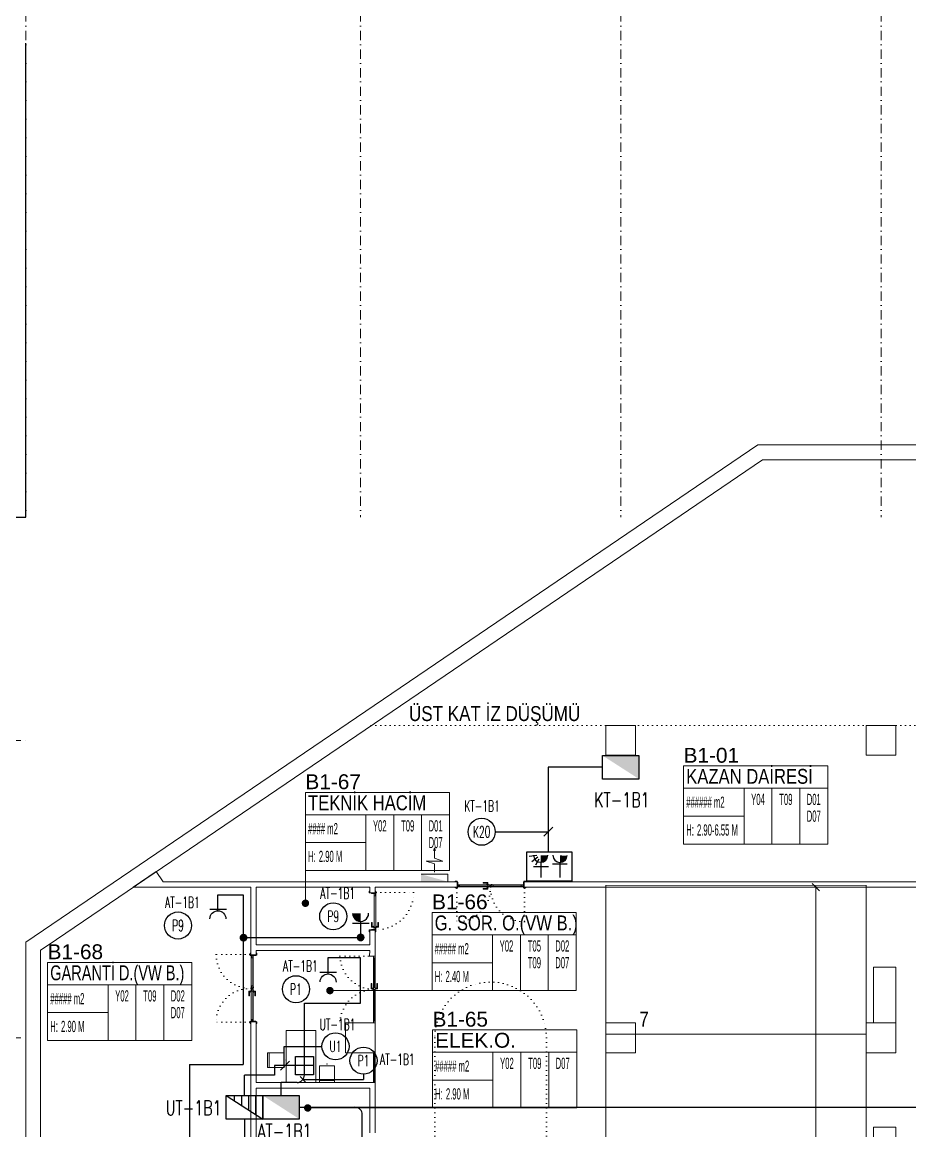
# Model space of a CAD drawing. Header units: metres. Extents: x -13194 to 152406, y -14653 to 29421.
# Drawn here: x 55990 to 58377, y 6980 to 9961 of the extents above; entities that cross this region are included whole.
import ezdxf
from ezdxf.enums import TextEntityAlignment as Align

# ---------------------------------------------------------------- set-up
doc = ezdxf.new("R2010")
doc.units = ezdxf.units.M
doc.header["$LTSCALE"] = 100
doc.header["$MEASUREMENT"] = 0
for name, pattern in [('DASHDOT2', [0.5, 0.25, -0.125, 0, -0.125]), ('DOT2', [0.125, 0, -0.125]), ('DOT5', [0.75, 0, -0.75]), ('HIDDEN', [0.375, 0.25, -0.125])]:
    doc.linetypes.add(name, pattern=pattern)
doc.layers.get('0').update_dxf_attribs({"color": 9, "lineweight": 9})
for name, color, linetype, lineweight in [('00', 9, 'Continuous', 9), ('01', 9, 'Continuous', 9), ('05', 9, 'Continuous', 9), ('05S', 9, 'Continuous', 9), ('06B', 9, 'Continuous', 9), ('06C', 9, 'Continuous', 9), ('06D', 9, 'Continuous', 9), ('09', 9, 'Continuous', 9), ('10', 9, 'Continuous', 9), ('15', 9, 'Continuous', 9), ('20', 9, 'DOT2', 9), ('21', 9, 'Continuous', 9), ('21_mahal200', 9, 'Continuous', 9), ('24', 9, 'DASHDOT2', 9), ('25', 9, 'Continuous', 9), ('32-ekipman', 9, 'Continuous', 9), ('E-AYDINLATMA VE PRİZ PANOSU', 7, 'Continuous', 30), ('E-DUVARA MONTE PRİZ KUTUSU', 7, 'Continuous', 30), ('E-ETANŞ PRİZ', 7, 'Continuous', 30), ('E-HIZ KONTROL ANAHTARI', 7, 'Continuous', 30), ('E-KABLO', 7, 'Continuous', 30), ('E-KOMBİNE ETANŞ PRİZ (1 FAZ+3 FAZ)', 7, 'Continuous', 30), ('E-LINYE', 7, 'Continuous', 30), ('E-PRİZ', 7, 'Continuous', 30), ('E-UPS PANOSU', 7, 'Continuous', 30)]:
    doc.layers.add(name, color=color, linetype=linetype, lineweight=lineweight)
doc.styles.add('Arial', font='arial.ttf', dxfattribs={"height": 2.5})
doc.styles.add('E-YAZI', font='txttw.shx')
doc.styles.add('MuuM_TEXT-STANDART', font='ARIALN.TTF')
doc.dimstyles.new('MuuM_DIM200', dxfattribs={"dimscale": 20, "dimtxt": 2, "dimasz": 1, "dimexe": 1, "dimexo": 1, "dimgap": 1, "dimtad": 1, "dimdec": 1, "dimrnd": 0.5, "dimdsep": 46, "dimtxsty": 'MuuM_TEXT-STANDART', "dimblk": 'ARCHTICK', "dimcen": 0, "dimdle": 0.15, "dimclrd": 256, "dimclre": 256, "dimclrt": 256, "dimadec": 0, "dimazin": 0, "dimtfac": 5, "dimtdec": 1, "dimtix": 1, "dimtmove": 2, "dimatfit": 3, "dimldrblk": 'DOT', "dimfxl": 3, "dimfxlon": 1, "dimtolj": 1, "dimlwd": -1, "dimlwe": -1, "dimarcsym": 0})

# ---------------------------------------------------------------- blocks, each defined once
blk = doc.blocks.new('10_DUVARA MONTE PRİZ KUTUSU')
at = {"layer": 'E-DUVARA MONTE PRİZ KUTUSU', "color": 4}
for p, q in [((24.5, 0), (-24.5, 0)), ((0, 24.5), (0, -24.5))]:
    blk.add_line(p, q, dxfattribs=at)
blk.add_lwpolyline([(-24.5, -24.5), (24.5, -24.5), (24.5, 24.5), (-24.5, 24.5)], close=True, dxfattribs=at)
blk = doc.blocks.new('100_PRİZ')
at = {"layer": 'E-PRİZ', "color": 4}
for p, q in [((-1.22, 2.14), (1.28, 2.14)), ((0, 2.4), (0, 0))]:
    blk.add_line(p, q, dxfattribs=at)
blk.add_arc((0, 3.6), 1.2, 180.7551, 0.7551, dxfattribs=at)
blk = doc.blocks.new('100_KOMBİNE ETANŞ PRİZ (1 FAZ+3 FAZ)')
at = {"layer": 'E-KOMBİNE ETANŞ PRİZ (1 FAZ+3 FAZ)', "color": 3}
for p, q in [((-2.09, 4.35), (-3.35, 4.16)), ((-1.92, 4.04), (-2.95, 3.24)), ((-1.75, 3.72), (-2.28, 2.68))]:
    blk.add_line(p, q, dxfattribs=at)
at = {"layer": 'E-KOMBİNE ETANŞ PRİZ (1 FAZ+3 FAZ)', "color": 4}
for p, q in [((-2.64, 2.5), (-0.14, 2.5)), ((-1.42, 3.18), (-1.42, 0.64)), ((3.04, 2.88), (0.54, 2.88)), ((1.81, 3.15), (1.81, 0.64))]:
    blk.add_line(p, q, dxfattribs=at)
at = {"layer": 'E-KOMBİNE ETANŞ PRİZ (1 FAZ+3 FAZ)', "color": 3}
blk.add_lwpolyline([(-3.78, 4.93), (3.78, 4.93), (3.78, 0), (-3.78, 0)], close=True, dxfattribs=at)
at = {"layer": 'E-KOMBİNE ETANŞ PRİZ (1 FAZ+3 FAZ)', "color": 4, "const_width": 1.2}
for points in [[(-1.43, 3.78, 0.414214), (-0.82, 4.37)], [(1.81, 3.73, 0.414214), (2.42, 4.32)]]:
    blk.add_lwpolyline(points, format="xyb", dxfattribs=at)
at = {"layer": 'E-KOMBİNE ETANŞ PRİZ (1 FAZ+3 FAZ)', "color": 4}
for centre in [(-1.42, 4.38), (1.82, 4.35)]:
    blk.add_arc(centre, 1.2, 179.2449, 359.2449, dxfattribs=at)
blk = doc.blocks.new('100_ETANŞ PRİZ')
at = {"layer": 'E-ETANŞ PRİZ', "color": 4}
for p, q in [((-1.22, 2.14), (1.28, 2.14)), ((0, 2.4), (0, 0))]:
    blk.add_line(p, q, dxfattribs=at)
at = {"layer": 'E-ETANŞ PRİZ', "color": 4, "const_width": 1.2}
blk.add_lwpolyline([(0.01, 3, -0.414214), (-0.6, 3.59)], format="xyb", dxfattribs=at)
at = {"layer": 'E-ETANŞ PRİZ', "color": 4}
blk.add_arc((0, 3.6), 1.2, 180.7551, 0.7551, dxfattribs=at)
blk = doc.blocks.new('100_AYDINLATMA VE PRİZ PANOSU')
at = {"layer": 'E-AYDINLATMA VE PRİZ PANOSU', "color": 4}
for p, q in [((-3.07, 3.95), (3.07, 3.95)), ((-3.07, 0), (-3.07, 3.95)), ((3.07, 3.95), (3.07, 0)), ((3.07, 0), (-3.07, 0))]:
    blk.add_line(p, q, dxfattribs=at)
blk.add_solid([(3.07, 0), (-3.07, 0), (-3.07, 3.95)], dxfattribs=at)
blk = doc.blocks.new('100_UPS PANOSU')
at = {"layer": 'E-UPS PANOSU', "color": 4}
for p, q in [((-3.07, 3.95), (3.07, 3.95)), ((-3.07, 0), (-3.07, 3.95)), ((3.07, 0), (-3.07, 3.95)), ((3.07, 3.95), (3.07, 0)), ((-1.87, 0), (-1.87, 3.18)), ((-0.67, 0), (-0.67, 2.41)), ((3.07, 0), (-3.07, 0)), ((0.53, 0), (0.53, 1.63)), ((1.73, 0), (1.73, 0.86))]:
    blk.add_line(p, q, dxfattribs=at)
blk = doc.blocks.new('p-akslar_yeni')
at = {"layer": '24'}
for points in [[(6415, 2315.1), (6415, 55)], [(7315, 2315.1), (7315, 55)], [(8015, 2315.1), (8015, 55)], [(8715, 2315.1), (8715, 55)], [(-2190, 55), (6415, 55)], [(-2190, -545), (6415, -545)], [(-2190, -1345), (6415, -1345)]]:
    blk.add_lwpolyline(points, dxfattribs=at)
blk = doc.blocks.new('p-kolon_80x80')
blk.add_lwpolyline([(-40, -40), (40, -40), (40, 40), (-40, 40)], close=True)
blk = doc.blocks.new('1.bod.mimari.elk')
at = {"layer": '01'}
for points in [[(5506.7, -1741.2), (4752.4, -1474.9), (3694.6, -1194.2), (2863.6, 154.4), (1981.2, 154.4), (1695, -40), (1695, -40), (60, -1150.3), (40, -1163.9), (40, -1188.2), (40, -1370), (40, -1370), (40, -1430), (40, -1430), (40, -1850)], [(0, -2945), (0, -1142.7), (1968.9, 194.4), (2885.9, 194.4), (3720.3, -1159.7), (4764.2, -1436.6), (5520, -1703.5)]]:
    blk.add_lwpolyline(points, dxfattribs=at)
for p in [(1600, -600), (2300, -600), (900, -1400), (1600, -1400), (2300, -1400)]:
    blk.add_blockref('p-kolon_80x80', p, dxfattribs=at)
blk = doc.blocks.new('p-işyeri')
at = {"color": 0, "const_width": 2}
blk.add_lwpolyline([(200, 0), (200, 700), (-200, 700), (-200, 0)], close=True, dxfattribs=at)
blk = doc.blocks.new('prf-scr2')
at = {"linetype": 'DOT2', "ltscale": 10}
blk.add_line((0, 0.2), (0, -1.1), dxfattribs=at)
for p, q in [((-0.1, -0.2), (0.1, -0.3)), ((0.1, -0.2), (-0.1, -0.2)), ((0.1, -0.3), (-0.1, -0.3)), ((-0.1, -0.3), (0.1, -0.4)), ((0.1, -0.4), (-0.1, -0.4)), ((0.1, -0.5), (-0.1, -0.4)), ((-0.1, -0.4), (0.1, -0.4)), ((0.1, -0.6), (-0.1, -0.5)), ((-0.1, -0.5), (0.1, -0.5)), ((-0.1, -0.6), (0.1, -0.7)), ((0.1, -0.6), (-0.1, -0.6)), ((-0.1, -0.6), (0.1, -0.6)), ((-0.1, -0.7), (0.1, -0.8)), ((0.1, -0.7), (-0.1, -0.7)), ((-0.1, -0.8), (0.1, -0.8)), ((0.1, -0.8), (-0.1, -0.8)), ((0.1, -0.2), (0, -0.1)), ((0, -0.2), (0.1, -0.2))]:
    blk.add_line(p, q)
blk.add_lwpolyline([(0.2, 0), (-0.2, 0), (-0.2, 0), (-0.1, -0.1), (0.1, -0.1), (0.2, 0), (0.2, 0)], close=True)
for points in [[(0.2, 0), (-0.2, 0)], [(-0.1, -0.1), (-0.1, -0.2), (-0.1, -0.2), (-0.1, -0.2), (-0.1, -0.2), (-0.1, -0.3), (-0.1, -0.3), (-0.1, -0.3), (-0.1, -0.3), (-0.1, -0.4), (-0.1, -0.4), (-0.1, -0.4), (-0.1, -0.4), (-0.1, -0.4), (-0.1, -0.5), (-0.1, -0.5), (-0.1, -0.5), (-0.1, -0.5), (-0.1, -0.5), (-0.1, -0.5), (-0.1, -0.6), (-0.1, -0.6), (-0.1, -0.6), (-0.1, -0.6), (-0.1, -0.6), (-0.1, -0.7), (-0.1, -0.7), (-0.1, -0.7), (-0.1, -0.7), (-0.1, -0.7), (-0.1, -0.8), (-0.1, -0.8), (-0.1, -0.8), (-0.1, -0.8), (0, -0.9), (0, -0.9), (0, -0.9), (0.1, -0.8), (0.1, -0.8), (0.1, -0.7), (0.1, -0.7), (0.1, -0.7), (0.1, -0.7), (0.1, -0.7), (0.1, -0.7), (0.1, -0.6), (0.1, -0.6), (0.1, -0.6), (0.1, -0.6), (0.1, -0.6), (0.1, -0.5), (0.1, -0.5), (0.1, -0.5), (0.1, -0.5), (0.1, -0.4), (0.1, -0.4), (0.1, -0.4), (0.1, -0.4), (0.1, -0.4), (0.1, -0.3), (0.1, -0.3), (0.1, -0.3), (0.1, -0.3), (0.1, -0.3), (0.1, -0.3), (0.1, -0.2), (0.1, -0.2), (0.1, -0.2), (0.1, -0.2), (0.1, -0.2), (0.1, -0.1)]]:
    blk.add_lwpolyline(points)
blk = doc.blocks.new('gr-p-barel kilitli kapı kolu')
at = {"layer": '05S'}
h = blk.add_hatch(color=256, dxfattribs=at)
h.paths.add_polyline_path([(1.3, 0.8), (-1.3, 0.8), (-1.3, 0.7), (1.3, 0.7)])
h.paths.add_polyline_path([(2.75, 0.7), (-2.75, 0.7), (-2.75, 0), (2.75, 0)])
h.paths.add_polyline_path([(-11.7, 4.9), (-11.7, 6.7), (0.9, 6.7), (0.9, 0.8), (-0.9, 0.8), (-0.9, 4.9)])
at = {"flags": 128}
for points in [[(-0.9, 0.8), (-0.9, 4.9), (-11.7, 4.9), (-11.7, 6.7), (0.9, 6.7), (0.9, 0.8)], [(-0.8, 5), (0.8, 6.6)]]:
    blk.add_lwpolyline(points, dxfattribs=at)
blk.add_lwpolyline([(-2.75, 0), (-2.75, 0.7), (2.75, 0.7), (2.75, 0)])
blk.add_lwpolyline([(-1.3, 0.7), (1.3, 0.7), (1.3, 0.8), (-1.3, 0.8)], close=True)
blk = doc.blocks.new('p-de-02')
at = {"layer": '06C'}
blk.add_lwpolyline([(106.3, -16.6, 1), (106.3, -15.8), (104.3, -15.8), (104.3, -16.6), (106.4, -16.6)], format="xyb", dxfattribs=at)
blk.add_arc((106.3, -16.2), 0.5, 233.1301, 126.8699, dxfattribs=at)
at = {"layer": '09'}
for p, q in [((108.1, -16.7), (108.1, -16.6)), ((108.2, -16.7), (108.2, -16.6)), ((108.3, -16.6), (108.3, -16.7)), ((108.4, -16.7), (108.4, -16.6)), ((108.5, -16.6), (108.5, -16.7)), ((108.6, -16.7), (108.6, -16.6)), ((108.7, -16.6), (108.7, -16.7)), ((108.8, -16.6), (108.8, -16.7)), ((109.3, -21.9), (109.3, -21.7)), ((109.4, -21.7), (109.4, -21.9)), ((109.5, -21.9), (109.5, -21.7)), ((109.6, -21.7), (109.6, -21.9)), ((109.7, -21.9), (109.7, -21.7)), ((109.8, -21.7), (109.8, -21.9)), ((109.9, -21.9), (109.9, -21.7)), ((110, -21.9), (110, -21.7))]:
    blk.add_line(p, q, dxfattribs=at)
at = {"layer": '10'}
for points in [[(14.2, -6.8, -0.414214), (14.3, -6.7), (18.7, -6.7, -0.414214), (18.8, -6.8), (18.8, -14.1), (19, -14.1), (19, -6.8, 0.414214), (18.7, -6.5), (14.3, -6.5, 0.414214), (14, -6.8), (14, -7.7, 0.414214), (14.3, -8), (15.4, -8), (15.4, -7.8), (14.3, -7.8, -0.414214), (14.2, -7.7)], [(19, -9.7, -0.414214), (19.3, -9.4), (20.3, -9.4, -0.414214), (20.6, -9.7), (20.6, -16.1, -0.414214), (20.3, -16.4, -0.414214), (20, -16.1), (20, -15.2), (19, -15.2), (19, -24.2, -0.414214), (18.7, -24.5), (14.3, -24.5, -0.414214), (14, -24.2), (14, -23.3, -0.414214), (14.3, -23), (15.4, -23), (15.4, -23.2), (14.3, -23.2, 0.414214), (14.2, -23.3), (14.2, -24.2, 0.414214), (14.3, -24.3), (18.7, -24.3, 0.414214), (18.8, -24.2), (18.8, -15), (20.2, -15), (20.2, -16.1, 0.414214), (20.3, -16.2, 0.414214), (20.4, -16.1), (20.4, -9.7, 0.414214), (20.3, -9.6), (19.3, -9.6, 0.414214), (19.2, -9.7), (19.2, -10.6), (19, -10.6)], [(18.4, -25), (19.8, -24.4), (19.8, -21.5), (20, -21.5), (20, -24.5), (18.5, -25.2, -14.796002)], [(198.6, -9.7, 0.414214), (198.3, -9.4), (197.3, -9.4, 0.414214), (197, -9.7), (197, -16.1, 0.414214), (197.3, -16.4, 0.414214), (197.6, -16.1), (197.6, -15.2), (198.6, -15.2), (198.6, -24.2, 0.414214), (198.9, -24.5), (203.3, -24.5, 0.414214), (203.6, -24.2), (203.6, -23.3, 0.414214), (203.3, -23), (202.2, -23), (202.2, -23.2), (203.3, -23.2, -0.414214), (203.4, -23.3), (203.4, -24.2, -0.414214), (203.3, -24.3), (198.9, -24.3, -0.414214), (198.8, -24.2), (198.8, -15), (197.4, -15), (197.4, -16.1, -0.414214), (197.3, -16.2, -0.414214), (197.2, -16.1), (197.2, -9.7, -0.414214), (197.3, -9.6), (198.3, -9.6, -0.414214), (198.4, -9.7), (198.4, -10.6), (198.6, -10.6)], [(199.2, -25), (197.8, -24.4), (197.8, -21.5), (197.6, -21.5), (197.6, -24.5), (199.1, -25.2, 14.796002)], [(203.4, -6.8, 0.414214), (203.3, -6.7), (198.9, -6.7, 0.414214), (198.8, -6.8), (198.8, -14.1), (198.6, -14.1), (198.6, -6.8, -0.414214), (198.9, -6.5), (203.3, -6.5, -0.414214), (203.6, -6.8), (203.6, -7.7, -0.414214), (203.3, -8), (202.2, -8), (202.2, -7.8), (203.3, -7.8, 0.414214), (203.4, -7.7)]]:
    blk.add_lwpolyline(points, format="xyb", close=True, dxfattribs=at)
for points in [[(108.2, -20.1), (108.2, -18.1), (108.5, -18.1), (108.5, -17), (20.3, -17), (20.3, -18.1), (20.6, -18.1), (20.6, -20.1), (20.3, -20.1), (20.3, -18.3), (20, -18.3), (20, -16.7), (108.8, -16.7), (108.8, -18.3), (108.5, -18.3), (108.5, -20.1)], [(108.2, -18.1), (108.2, -20.1), (108.8, -20.1), (108.8, -21.7), (20, -21.7), (20, -20.1), (20.6, -20.1), (20.6, -18.1), (20.9, -18.1), (20.9, -20.3), (20.3, -20.3), (20.3, -21.4), (108.5, -21.4), (108.5, -20.3), (107.9, -20.3), (107.9, -18.1), (108.2, -18.1)], [(109.9, -20.1), (109.9, -18.1), (109.6, -18.1), (109.6, -17), (197.3, -17), (197.3, -18.1), (197, -18.1), (197, -20.1), (197.3, -20.1), (197.3, -18.3), (197.6, -18.3), (197.6, -16.7), (109.3, -16.7), (109.3, -18.3), (109.6, -18.3), (109.6, -20.1)], [(109.9, -18.1), (109.9, -20.1), (109.3, -20.1), (109.3, -21.7), (197.6, -21.7), (197.6, -20.1), (197, -20.1), (197, -18.1), (196.7, -18.1), (196.7, -20.3), (197.3, -20.3), (197.3, -21.4), (109.6, -21.4), (109.6, -20.3), (110.2, -20.3), (110.2, -18.1), (109.9, -18.1)]]:
    blk.add_lwpolyline(points, dxfattribs=at)
for points in [[(20.9, -17.2), (26.9, -17.2), (26.9, -21.2), (20.9, -21.2)], [(21.2, -17.5), (26.6, -17.5), (26.6, -20.9), (21.2, -20.9)], [(107.9, -17.2), (101.9, -17.2), (101.9, -21.2), (107.9, -21.2)], [(107.6, -17.5), (102.2, -17.5), (102.2, -20.9), (107.6, -20.9)], [(108.1, -22.4), (110, -22.4), (110, -21.9), (108.1, -21.9), (107.5, -21.9), (107.5, -22.4)], [(110, -16.1), (108.1, -16.1), (108.1, -16.6), (110.6, -16.6), (110.6, -16.6), (110.6, -16.1)], [(110.2, -17.2), (116.2, -17.2), (116.2, -21.2), (110.2, -21.2)], [(110.5, -17.5), (115.9, -17.5), (115.9, -20.9), (110.5, -20.9)], [(196.7, -17.2), (192.7, -17.2), (192.7, -21.2), (196.7, -21.2)], [(196.4, -17.5), (193, -17.5), (193, -20.9), (196.4, -20.9)]]:
    blk.add_lwpolyline(points, close=True, dxfattribs=at)
for centre in [(17.8, -25.5), (199.8, -25.5)]:
    blk.add_circle(centre, 0.55, dxfattribs=at)
at = {"layer": '20'}
for p, q in [((17.8, -25.5), (17.8, -116)), ((199.8, -25.5), (199.8, -116))]:
    blk.add_line(p, q, dxfattribs=at)
at = {"layer": '20', "linetype": 'HIDDEN'}
for points in [[(18.6, -24.3), (18.6, -23), (17.1, -23), (17.1, -24.3)], [(18.4, -25), (18.4, -23.2), (17.3, -23.2), (17.3, -25)], [(199, -24.3), (199, -23), (200.5, -23), (200.5, -24.3)], [(199.2, -25), (199.2, -23.2), (200.3, -23.2), (200.3, -25)]]:
    blk.add_lwpolyline(points, dxfattribs=at)
at = {"layer": '20'}
for centre, start, end in [((17.8, -25.5), 270, 2.4057), ((199.8, -25.5), 177.5943, 270)]:
    blk.add_arc(centre, 90.5, start, end, dxfattribs=at)
at = {"layer": '06B', "xscale": -1}
blk.add_blockref('gr-p-barel kilitli kapı kolu', (117.3, -16.7), dxfattribs=at)
at = {"layer": '06B', "rotation": 180}
blk.add_blockref('gr-p-barel kilitli kapı kolu', (117.3, -21.7), dxfattribs=at)
at = {"layer": '10', "xscale": -1, "rotation": 90}
for p in [(20.3, -19.2), (109.6, -19.2)]:
    blk.add_blockref('prf-scr2', p, dxfattribs=at)
at = {"layer": '10', "rotation": 270}
for p in [(108.5, -19.2), (197.3, -19.2)]:
    blk.add_blockref('prf-scr2', p, dxfattribs=at)
blk = doc.blocks.new('K-SAC-01')
at = {"layer": '10'}
for points in [[(-4.6, 16.2, -0.414214), (-4.5, 16.3), (-0.1, 16.3, -0.414214), (0, 16.2), (0, 5.9), (0.2, 5.9), (0.2, 16.2, 0.414214), (-0.1, 16.5), (-4.5, 16.5, 0.414214), (-4.8, 16.2), (-4.8, 15.3, 0.414214), (-4.5, 15), (-3.4, 15), (-3.4, 15.2), (-4.5, 15.2, -0.414214), (-4.6, 15.3)], [(0.2, 10.3, -0.414214), (0.5, 10.6), (1.5, 10.6, -0.414214), (1.8, 10.3), (1.8, 3.9, -0.414214), (1.5, 3.6, -0.414214), (1.2, 3.9), (1.2, 4.8), (0.2, 4.8), (0.2, -1.2, -0.414214), (-0.1, -1.5), (-4.5, -1.5, -0.414214), (-4.8, -1.2), (-4.8, -0.3, -0.414214), (-4.5, 0), (-3.4, 0), (-3.4, -0.2), (-4.5, -0.2, 0.414214), (-4.6, -0.3), (-4.6, -1.2, 0.414214), (-4.5, -1.3), (-0.1, -1.3, 0.414214), (0, -1.2), (0, 5), (1.4, 5), (1.4, 3.9, 0.414214), (1.5, 3.8, 0.414214), (1.6, 3.9), (1.6, 10.3, 0.414214), (1.5, 10.4), (0.5, 10.4, 0.414214), (0.4, 10.3), (0.4, 9.4), (0.2, 9.4)], [(-0.4, -2), (1, -1.4), (1, 1.5), (1.2, 1.5), (1.2, -1.5), (-0.3, -2.2, -14.796002)], [(99.8, 10.3, 0.414214), (99.5, 10.6), (98.5, 10.6, 0.414214), (98.2, 10.3), (98.2, 3.9, 0.414214), (98.5, 3.6, 0.414214), (98.8, 3.9), (98.8, 4.8), (99.8, 4.8), (99.8, -1.2, 0.414214), (100.1, -1.5), (104.5, -1.5, 0.414214), (104.8, -1.2), (104.8, -0.3, 0.414214), (104.5, 0), (103.4, 0), (103.4, -0.2), (104.5, -0.2, -0.414214), (104.6, -0.3), (104.6, -1.2, -0.414214), (104.5, -1.3), (100.1, -1.3, -0.414214), (100, -1.2), (100, 5), (98.6, 5), (98.6, 3.9, -0.414214), (98.5, 3.8, -0.414214), (98.4, 3.9), (98.4, 10.3, -0.414214), (98.5, 10.4), (99.5, 10.4, -0.414214), (99.6, 10.3), (99.6, 9.4), (99.8, 9.4)], [(104.6, 16.2, 0.414214), (104.5, 16.3), (100.1, 16.3, 0.414214), (100, 16.2), (100, 5.9), (99.8, 5.9), (99.8, 16.2, -0.414214), (100.1, 16.5), (104.5, 16.5, -0.414214), (104.8, 16.2), (104.8, 15.3, -0.414214), (104.5, 15), (103.4, 15), (103.4, 15.2), (104.5, 15.2, 0.414214), (104.6, 15.3)]]:
    blk.add_lwpolyline(points, format="xyb", close=True, dxfattribs=at)
for points in [[(98.8, 0.1), (98.8, 2.1), (99.1, 2.1), (99.1, 3.2), (1.5, 3.2), (1.5, 2.1), (1.8, 2.1), (1.8, 0.1), (1.5, 0.1), (1.5, 1.9), (1.2, 1.9), (1.2, 3.5), (99.4, 3.5), (99.4, 1.9), (99.1, 1.9), (99.1, 0.1)], [(98.8, 2.1), (98.8, 0.1), (99.4, 0.1), (99.4, -1.5), (1.2, -1.5), (1.2, 0.1), (1.8, 0.1), (1.8, 2.1), (2.1, 2.1), (2.1, -0.1), (1.5, -0.1), (1.5, -1.2), (99.1, -1.2), (99.1, -0.1), (98.5, -0.1), (98.5, 2.1), (98.8, 2.1)]]:
    blk.add_lwpolyline(points, dxfattribs=at)
for points in [[(2.1, 3), (8.1, 3), (8.1, -1), (2.1, -1)], [(2.4, 2.7), (7.8, 2.7), (7.8, -0.7), (2.4, -0.7)], [(98.5, 3), (92.5, 3), (92.5, -1), (98.5, -1)], [(98.2, 2.7), (92.8, 2.7), (92.8, -0.7), (98.2, -0.7)]]:
    blk.add_lwpolyline(points, close=True, dxfattribs=at)
blk.add_circle((-0.9, -2.5), 0.55, dxfattribs=at)
at = {"layer": '20', "linetype": 'HIDDEN'}
for points in [[(-0.2, -1.3), (-0.2, 0), (-1.7, 0), (-1.7, -1.3)], [(-0.4, -2), (-0.4, -0.2), (-1.5, -0.2), (-1.5, -2)]]:
    blk.add_lwpolyline(points, dxfattribs=at)
at = {"layer": '20'}
blk.add_lwpolyline([(-0.9, -2.5), (-0.9, -102.9)], dxfattribs=at)
blk.add_arc((-0.9, -2.5), 100.4, 270, 1.5131, dxfattribs=at)
at = {"layer": '06B'}
blk.add_blockref('gr-p-barel kilitli kapı kolu', (91.4, 3.5), dxfattribs=at)
at = {"layer": '06B', "xscale": -1, "rotation": 180}
blk.add_blockref('gr-p-barel kilitli kapı kolu', (91.4, -1.5), dxfattribs=at)
at = {"layer": '10', "xscale": -1, "rotation": 90}
blk.add_blockref('prf-scr2', (1.5, 1), dxfattribs=at)
at = {"layer": '10', "rotation": 270}
blk.add_blockref('prf-scr2', (99.1, 1.2), dxfattribs=at)
blk = doc.blocks.new('_ArchTick')
at = {"color": 0, "linetype": 'ByBlock', "const_width": 0.15}
blk.add_lwpolyline([(-0.5, -0.5), (0.5, 0.5)], dxfattribs=at)
blk = doc.blocks.new('*D479')
at = {"layer": '25', "transparency": 16777216}
for p, q in [((92079.7, 5767), (92003.8, 5767)), ((92023.8, -1056), (92023.8, 5770)), ((92079.7, -1053), (92003.8, -1053))]:
    blk.add_line(p, q, dxfattribs=at)
at = {"layer": '25', "transparency": 16777216, "xscale": 20, "yscale": 20, "zscale": 20}
for p, rotation in [((92023.8, 5767), 90), ((92023.8, -1053), 270)]:
    blk.add_blockref('_ArchTick', p, dxfattribs=dict(at, rotation=rotation))
at = {"layer": '25', "transparency": 16777216, "insert": (91978.3, 2247.9), "char_height": 50, "attachment_point": 5, "rotation": 90, "style": 'MuuM_TEXT-STANDART'}
blk.add_mtext('\\A1;6820', dxfattribs=at)
blk = doc.blocks.new('_Dot')
at = {"color": 0, "linetype": 'ByBlock', "lineweight": -2}
blk.add_line((-0.5, 0), (-1, 0), dxfattribs=at)
at = {"color": 0, "linetype": 'ByBlock', "const_width": 0.5}
blk.add_lwpolyline([(-0.25, 0, 1), (0.25, 0, 1)], format="xyb", close=True, dxfattribs=at)
blk = doc.blocks.new('YD-72-20')
at = {"linetype": 'Continuous'}
for p, q in [((0, 0.714), (-0.028, 0.634)), ((0, 0.714), (0.028, 0.634)), ((0, 0.434), (0, 0.714)), ((-0.225, 0.355), (0.225, 0.355)), ((-0.225, 0.355), (0, 0.276)), ((0.225, 0.355), (0, 0.434)), ((0.36, 0), (-0.36, 0)), ((0, 0.058), (0, 0.276)), ((0.36, 0), (0.36, -0.2))]:
    blk.add_line(p, q, dxfattribs=at)
blk.add_solid([(0.36, -0.2), (-0.36, 0), (-0.36, -0.2)])
blk = doc.blocks.new('b1 yan.dol')
at = {"xscale": 100, "yscale": 100, "zscale": 100}
blk.add_blockref('YD-72-20', (57099.1, -11841.4), dxfattribs=at)
blk = doc.blocks.new('p-al-01_a')
at = {"layer": '06B'}
for points in [[(-5, -88.6), (-11.2, -88.6), (-11.2, -73.6), (-9.4, -73.6), (-9.4, -86.4), (-9.4, -86.4), (-5, -86.4), (-5, -88.6)], [(0, -88.6), (6.2, -88.6), (6.2, -73.6), (4.4, -73.6), (4.4, -86.4), (4.4, -86.4), (0, -86.4), (0, -88.6)]]:
    blk.add_lwpolyline(points, dxfattribs=at)
at = {"layer": '06D'}
for p, q in [((-5, -86.9), (-5, -5)), ((0, -5), (0, -86.9)), ((-5, -93.1), (-5, -175)), ((0, -175), (0, -93.1))]:
    blk.add_line(p, q, dxfattribs=at)
at = {"layer": '10'}
for points in [[(-5, 0), (0, 0), (0, -5), (-5, -5)], [(-5, -85), (0, -85), (0, -90), (-5, -90)], [(-5, -95), (0, -95), (0, -90), (-5, -90)], [(-5, -180), (0, -180), (0, -175), (-5, -175)]]:
    blk.add_lwpolyline(points, close=True, dxfattribs=at)
at = {"layer": '15'}
for points in [[(-2.5, -5), (-2.5, -85)], [(-2.5, -175), (-2.5, -95)]]:
    blk.add_lwpolyline(points, dxfattribs=at)
at = {"layer": '20'}
for points in [[(-5.3, 0), (-94.9, 0)], [(-5.3, -180), (-94.9, -180)], [(-5, -180), (-94.9, -180)]]:
    blk.add_lwpolyline(points, dxfattribs=at)
for centre, start, end in [((-1.5, 3.4), 182.0745, 267.6937), ((-1.5, -183.4), 92.3063, 177.9255)]:
    blk.add_arc(centre, 93.5, start, end, dxfattribs=at)
blk = doc.blocks.new('p-sandalye')
blk.add_line((-45, 20), (-45, -20))
blk.add_lwpolyline([(-5, 20), (-50, 20), (-50, -20), (-5, -20)], close=True)
blk.add_point((0, 0.1))
blk = doc.blocks.new('p-masa_servis')
at = {"linetype": 'DOT5'}
blk.add_lwpolyline([(0, 0), (0, 0)], dxfattribs=at)
blk.add_lwpolyline([(0, 0), (0, -80), (140, -80), (140, 0)], close=True)
for p, rotation in [((60, 0), 270), ((50, -110.1), 2.073722e-10)]:
    blk.add_blockref('p-sandalye', p, dxfattribs=dict(rotation=rotation))
blk = doc.blocks.new('p-birim')
blk.add_lwpolyline([(0, 0), (1, 0), (1, 1), (0, 1)], close=True)
blk = doc.blocks.new('prf-10x10')
blk.add_lwpolyline([(-5, -5), (5, -5), (5, 5), (-5, 5)], close=True)
at = {"color": 255}
blk.add_solid([(-5, -5), (5, -5), (-5, 5), (5, 5)], dxfattribs=at)
at = {"layer": '10'}
blk.add_point((0, 0), dxfattribs=at)
blk = doc.blocks.new('*U417')
at = {"layer": '06D'}
blk.add_lwpolyline([(-2.5, 80), (2.5, 80), (2.5, 0), (-2.5, 0)], close=True, dxfattribs=at)
at = {"layer": '15'}
blk.add_lwpolyline([(0, 75), (0, 5)], dxfattribs=at)
at = {"layer": '10', "xscale": 0.5, "yscale": 0.5, "rotation": 90}
for p in [(0, 77.5), (0, 2.5)]:
    blk.add_blockref('prf-10x10', p, dxfattribs=at)
blk = doc.blocks.new('0_roomno2')
blk.add_lwpolyline([(19.38, -10.5), (0, -10.5), (0, 0), (19.38, 0)], close=True)
for points in [[(0, -3), (19.38, -3)], [(8.12, -3), (8.12, -10.5)], [(11.88, -3), (11.88, -10.5)], [(15.62, -3), (15.62, -10.5)], [(0, -6.75), (8.12, -6.75)]]:
    blk.add_lwpolyline(points)
at = {"style": 'MuuM_TEXT-STANDART', "width": 0.6}
blk.add_text('H:', height=1.5, dxfattribs=at).set_placement((0.35, -8.61), align=Align.MIDDLE_LEFT)
at = {"style": 'Arial'}
blk.add_attdef('ODANO', (0, 1.17), '', height=2, dxfattribs=at)
blk.add_attdef('MEKANADI', text='', height=2, dxfattribs=at).set_placement((0.35, -3), align=Align.BOTTOM_LEFT)
at = {"style": 'MuuM_TEXT-STANDART', "width": 0.6}
for tag, p in [('M2', (0.35, -4.88)), ('TEMIZTAVANYUKSEKLIGI', (1.8, -8.61))]:
    blk.add_attdef(tag, text='', height=1.5, dxfattribs=at).set_placement(p, align=Align.MIDDLE_LEFT)
for tag, p in [('YER01', (10, -4.5)), ('TAVAN01', (13.75, -4.5)), ('DUVAR01', (17.5, -4.5)), ('YER02', (10, -6.75)), ('TAVAN02', (13.75, -6.75)), ('DUVAR02', (17.5, -6.75)), ('YER03', (10, -9)), ('TAVAN03', (13.75, -9)), ('DUVAR03', (17.5, -9))]:
    blk.add_attdef(tag, text='', height=1.5, dxfattribs=at).set_placement(p, align=Align.MIDDLE_CENTER)
blk = doc.blocks.new('1.bod.mimari1.elk')
at = {"layer": '00'}
for points in [[(288.66, -995), (605, -995), (605, -1177.02), (620, -1177.02), (620, -1165), (925, -1165), (924.75, -1180), (939.75, -1180), (940, -1110), (925, -1110), (925, -1150), (620, -1150), (620, -995), (865, -995), (925, -995), (925, -1010), (940, -1010), (940, -995), (1160, -995), (1160, -995), (1160, -995), (1160, -995), (1160, -995), (1160, -980), (865, -980), (800, -980), (800, -980), (785, -980), (785, -980), (369.63, -980), (351.05, -952.64)], [(2560.25, -995), (1340, -995), (1340, -980), (2560.25, -980), (2560.25, -995)]]:
    blk.add_lwpolyline(points, close=True, dxfattribs=at)
for points in [[(620, -1765), (620, -1535), (925, -1535), (925, -1655)], [(940, -1655), (940, -1520), (925, -1520), (925, -1520), (620, -1520), (620, -1357.02), (605, -1357.02), (605, -1520), (605, -1520), (605, -1765)]]:
    blk.add_lwpolyline(points, dxfattribs=at)
at = {"layer": '06D', "linetype": 'DOT2'}
for points in [[(1100, -1400, -1), (1400, -1400, 0)], [(1100, -1400), (1100, -3850, 0.4142136), (1600, -4350), (2300, -4350)], [(1400, -1400), (1400, -3850, 0.4142136), (1600, -4050)]]:
    blk.add_lwpolyline(points, format="xyb", dxfattribs=at)
at = {"layer": '20'}
blk.add_lwpolyline([(929.24, -560), (3303.5, -560)], dxfattribs=at)
at = {"xscale": -1, "rotation": 90}
blk.add_blockref('K-SAC-01', (940, -1010), dxfattribs=at)
for name, p in [('p-al-01_a', (939.75, -1180)), ('*U417', (937.5, -1520))]:
    blk.add_blockref(name, p)
at = {"layer": '05', "xscale": 60.00000000000003, "yscale": 150}
for p in [(2280, -1360), (2280, -1790)]:
    blk.add_blockref('p-birim', p, dxfattribs=at)
at = {"layer": '05', "rotation": 90.00000000000001}
blk.add_blockref('p-masa_servis', (700, -1520), dxfattribs=at)
at = {"layer": '06D', "color": 89, "linetype": 'HIDDEN', "true_color": 0x2e4d23, "rotation": 90}
for p in [(2260, -1190), (2260, -1590)]:
    blk.add_blockref('p-işyeri', p, dxfattribs=at)
at = {"layer": '10', "xscale": -1}
blk.add_blockref('p-de-02', (1358.8, -972), dxfattribs=at)
at = {"layer": '10', "rotation": 270}
blk.add_blockref('p-de-02', (628, -1158.22), dxfattribs=at)
at = {"layer": '21_mahal200'}
ref = blk.add_blockref('0_roomno2', (1769.12, -668.77), dxfattribs=dict(at, xscale=20, yscale=20, zscale=20))
ref.add_attrib('ODANO', 'B1-01', (1769.12, -660.12), dxfattribs={"layer": '0', "height": 40, "style": 'Arial'})
ref.add_attrib('MEKANADI', 'KAZAN DAİRESİ', dxfattribs={"layer": '0', "height": 40, "style": 'Arial', "width": 0.8}).set_placement((1776.12, -728.77), align=Align.BOTTOM_LEFT)
ref.add_attrib('M2', '###### m2', dxfattribs={"layer": '0', "height": 30, "style": 'MuuM_TEXT-STANDART', "width": 0.6}).set_placement((1776.12, -766.27), align=Align.MIDDLE_LEFT)
ref.add_attrib('TEMIZTAVANYUKSEKLIGI', '2.90-6.55 M', dxfattribs={"layer": '0', "height": 30, "style": 'MuuM_TEXT-STANDART', "width": 0.6}).set_placement((1805.12, -840.93), align=Align.MIDDLE_LEFT)
ref.add_attrib('YER01', 'Y04', dxfattribs={"layer": '0', "height": 30, "style": 'MuuM_TEXT-STANDART', "width": 0.6}).set_placement((1969.12, -758.77), align=Align.MIDDLE_CENTER)
ref.add_attrib('TAVAN01', 'T09', dxfattribs={"layer": '0', "height": 30, "style": 'MuuM_TEXT-STANDART', "width": 0.6}).set_placement((2044.12, -758.77), align=Align.MIDDLE_CENTER)
ref.add_attrib('DUVAR01', 'D01', dxfattribs={"layer": '0', "height": 30, "style": 'MuuM_TEXT-STANDART', "width": 0.6}).set_placement((2119.12, -758.77), align=Align.MIDDLE_CENTER)
ref.add_attrib('DUVAR02', 'D07', dxfattribs={"layer": '0', "height": 30, "style": 'MuuM_TEXT-STANDART', "width": 0.6}).set_placement((2119.12, -803.77), align=Align.MIDDLE_CENTER)
ref = blk.add_blockref('0_roomno2', (752.13, -739.87), dxfattribs=dict(at, xscale=20, yscale=20, zscale=20))
ref.add_attrib('ODANO', 'B1-67', (752.13, -731.23), dxfattribs={"layer": '0', "height": 40, "style": 'Arial'})
ref.add_attrib('MEKANADI', 'TEKNİK HACİM', dxfattribs={"layer": '0', "height": 40, "style": 'Arial', "width": 0.8}).set_placement((759.13, -799.87), align=Align.BOTTOM_LEFT)
ref.add_attrib('M2', '#### m2', dxfattribs={"layer": '0', "height": 30, "style": 'MuuM_TEXT-STANDART', "width": 0.6}).set_placement((759.13, -837.37), align=Align.MIDDLE_LEFT)
ref.add_attrib('TEMIZTAVANYUKSEKLIGI', '2.90 M', dxfattribs={"layer": '0', "height": 30, "style": 'MuuM_TEXT-STANDART', "width": 0.6}).set_placement((788.13, -912.03), align=Align.MIDDLE_LEFT)
ref.add_attrib('YER01', 'Y02', dxfattribs={"layer": '0', "height": 30, "style": 'MuuM_TEXT-STANDART', "width": 0.6}).set_placement((952.13, -829.87), align=Align.MIDDLE_CENTER)
ref.add_attrib('TAVAN01', 'T09', dxfattribs={"layer": '0', "height": 30, "style": 'MuuM_TEXT-STANDART', "width": 0.6}).set_placement((1027.13, -829.87), align=Align.MIDDLE_CENTER)
ref.add_attrib('DUVAR01', 'D01', dxfattribs={"layer": '0', "height": 30, "style": 'MuuM_TEXT-STANDART', "width": 0.6}).set_placement((1102.13, -829.87), align=Align.MIDDLE_CENTER)
ref.add_attrib('DUVAR02', 'D07', dxfattribs={"layer": '0', "height": 30, "style": 'MuuM_TEXT-STANDART', "width": 0.6}).set_placement((1102.13, -874.87), align=Align.MIDDLE_CENTER)
ref = blk.add_blockref('0_roomno2', (1092.76, -1062.9), dxfattribs=dict(at, xscale=20, yscale=20, zscale=20))
ref.add_attrib('ODANO', 'B1-66', (1092.76, -1054.26), dxfattribs={"layer": '0', "height": 40, "style": 'Arial'})
ref.add_attrib('MEKANADI', 'G. SOR. O.(VW B.)', dxfattribs={"layer": '0', "height": 40, "style": 'Arial', "width": 0.8}).set_placement((1099.76, -1122.9), align=Align.BOTTOM_LEFT)
ref.add_attrib('M2', '##### m2', dxfattribs={"layer": '0', "height": 30, "style": 'MuuM_TEXT-STANDART', "width": 0.6}).set_placement((1099.76, -1160.4), align=Align.MIDDLE_LEFT)
ref.add_attrib('TEMIZTAVANYUKSEKLIGI', '2.40 M', dxfattribs={"layer": '0', "height": 30, "style": 'MuuM_TEXT-STANDART', "width": 0.6}).set_placement((1128.76, -1235.06), align=Align.MIDDLE_LEFT)
ref.add_attrib('YER01', 'Y02', dxfattribs={"layer": '0', "height": 30, "style": 'MuuM_TEXT-STANDART', "width": 0.6}).set_placement((1292.76, -1152.9), align=Align.MIDDLE_CENTER)
ref.add_attrib('TAVAN01', 'T05', dxfattribs={"layer": '0', "height": 30, "style": 'MuuM_TEXT-STANDART', "width": 0.6}).set_placement((1367.76, -1152.9), align=Align.MIDDLE_CENTER)
ref.add_attrib('DUVAR01', 'D02', dxfattribs={"layer": '0', "height": 30, "style": 'MuuM_TEXT-STANDART', "width": 0.6}).set_placement((1442.76, -1152.9), align=Align.MIDDLE_CENTER)
ref.add_attrib('TAVAN02', 'T09', dxfattribs={"layer": '0', "height": 30, "style": 'MuuM_TEXT-STANDART', "width": 0.6}).set_placement((1367.76, -1197.9), align=Align.MIDDLE_CENTER)
ref.add_attrib('DUVAR02', 'D07', dxfattribs={"layer": '0', "height": 30, "style": 'MuuM_TEXT-STANDART', "width": 0.6}).set_placement((1442.76, -1197.9), align=Align.MIDDLE_CENTER)
ref = blk.add_blockref('0_roomno2', (58.84, -1197.12), dxfattribs=dict(at, xscale=20, yscale=20, zscale=20))
ref.add_attrib('ODANO', 'B1-68', (58.84, -1188.48), dxfattribs={"layer": '0', "height": 40, "style": 'Arial'})
ref.add_attrib('MEKANADI', 'GARANTİ D.(VW B.)', dxfattribs={"layer": '0', "height": 40, "style": 'Arial', "width": 0.7}).set_placement((65.84, -1257.12), align=Align.BOTTOM_LEFT)
ref.add_attrib('M2', '##### m2', dxfattribs={"layer": '0', "height": 30, "style": 'MuuM_TEXT-STANDART', "width": 0.6}).set_placement((65.84, -1294.62), align=Align.MIDDLE_LEFT)
ref.add_attrib('TEMIZTAVANYUKSEKLIGI', '2.90 M', dxfattribs={"layer": '0', "height": 30, "style": 'MuuM_TEXT-STANDART', "width": 0.6}).set_placement((94.84, -1369.28), align=Align.MIDDLE_LEFT)
ref.add_attrib('YER01', 'Y02', dxfattribs={"layer": '0', "height": 30, "style": 'MuuM_TEXT-STANDART', "width": 0.6}).set_placement((258.84, -1287.12), align=Align.MIDDLE_CENTER)
ref.add_attrib('TAVAN01', 'T09', dxfattribs={"layer": '0', "height": 30, "style": 'MuuM_TEXT-STANDART', "width": 0.6}).set_placement((333.84, -1287.12), align=Align.MIDDLE_CENTER)
ref.add_attrib('DUVAR01', 'D02', dxfattribs={"layer": '0', "height": 30, "style": 'MuuM_TEXT-STANDART', "width": 0.6}).set_placement((408.84, -1287.12), align=Align.MIDDLE_CENTER)
ref.add_attrib('DUVAR02', 'D07', dxfattribs={"layer": '0', "height": 30, "style": 'MuuM_TEXT-STANDART', "width": 0.6}).set_placement((408.84, -1332.12), align=Align.MIDDLE_CENTER)
ref = blk.add_blockref('0_roomno2', (1093.91, -1378.49), dxfattribs=dict(at, xscale=20, yscale=20, zscale=20))
ref.add_attrib('ODANO', 'B1-65', (1093.91, -1369.84), dxfattribs={"layer": '0', "height": 40, "style": 'Arial'})
ref.add_attrib('MEKANADI', 'ELEK.O.', dxfattribs={"layer": '0', "height": 40, "style": 'Arial'}).set_placement((1100.91, -1438.49), align=Align.BOTTOM_LEFT)
ref.add_attrib('M2', '##### m2', dxfattribs={"layer": '0', "height": 30, "style": 'MuuM_TEXT-STANDART', "width": 0.6}).set_placement((1100.91, -1475.99), align=Align.MIDDLE_LEFT)
ref.add_attrib('TEMIZTAVANYUKSEKLIGI', '2.90 M', dxfattribs={"layer": '0', "height": 30, "style": 'MuuM_TEXT-STANDART', "width": 0.6}).set_placement((1129.91, -1550.65), align=Align.MIDDLE_LEFT)
ref.add_attrib('YER01', 'Y02', dxfattribs={"layer": '0', "height": 30, "style": 'MuuM_TEXT-STANDART', "width": 0.6}).set_placement((1293.91, -1468.49), align=Align.MIDDLE_CENTER)
ref.add_attrib('TAVAN01', 'T09', dxfattribs={"layer": '0', "height": 30, "style": 'MuuM_TEXT-STANDART', "width": 0.6}).set_placement((1368.91, -1468.49), align=Align.MIDDLE_CENTER)
ref.add_attrib('DUVAR01', 'D07', dxfattribs={"layer": '0', "height": 30, "style": 'MuuM_TEXT-STANDART', "width": 0.6}).set_placement((1443.91, -1468.49), align=Align.MIDDLE_CENTER)
at = {"layer": '32-ekipman'}
blk.add_blockref('b1 yan.dol', (-56000, 10881.42), dxfattribs=at)
at = {"layer": '21', "style": 'MuuM_TEXT-STANDART'}
for s, p in [('ÜST KAT İZ DÜŞÜMÜ', (1491.14, -560)), ('7', (1675.56, -1381.5))]:
    blk.add_text(s, height=40, dxfattribs=at).set_placement(p, align=Align.BOTTOM_RIGHT)
at = {"layer": '25'}
dim = blk.add_linear_dim(base=(2124.7, -995), p1=(2200.58, -7815), p2=(2200.58, -995), angle=90, dimstyle='MuuM_DIM200', override={"dimtxt": 2.5}, dxfattribs=at)
dim.commit()
dim.dimension.update_dxf_attribs({"geometry": '*D479', "text_midpoint": (2079.17, -4514.08), "dimtype": 128, "insert": (-89899.09, -6762)})
at = {"layer": '21_mahal200'}
for points in [[(752.13, -1038), (752.13, -949.87)], [(817.9, -1272.9), (1092.76, -1272.9)], [(758.29, -1588.49), (1093.91, -1588.49)]]:
    blk.add_leader(points, dimstyle='MuuM_DIM200', override={"dimasz": 1, "dimfxl": 10}, dxfattribs=at)

msp = doc.modelspace()

# ---------------------------------------------------------------- linework, layer by layer
at = {"layer": 'E-HIZ KONTROL ANAHTARI', "color": 6}
for p, q in [((56000, 8630), (56000, 9905.1)), ((55190.4, 8630), (56000, 8630))]:
    msp.add_line(p, q, dxfattribs=at)
at = {"layer": 'E-KABLO', "color": 6}
for p, q in [((57550.9, 7957.8), (57405.2, 7957.8)), ((57405.2, 7957.8), (57405.2, 7730.2)), ((56516.6, 7615), (56585, 7615)), ((56585, 7615), (56585, 7158.4)), ((56900.6, 7498.9), (56585, 7498.9)), ((56900.5, 7445), (56812.5, 7445)), ((56900.5, 7323.7), (56900, 7445)), ((56749.5, 7179.8), (56749.5, 7323.7)), ((56749.5, 7323.7), (56900.5, 7323.7)), ((56440, 7158.4), (56440, 6885)), ((56440, 7158.4), (56585, 7158.4)), ((56749.5, 7130.9), (56749.5, 7130)), ((56686.5, 7075), (56686.5, 7110)), ((56729.5, 7110), (56686.5, 7110)), ((56735.6, 7043.4), (58995, 7043.4)), ((56905, 6765), (56905, 7023.4))]:
    msp.add_line(p, q, dxfattribs=at)
at = {"layer": 'E-KABLO', "color": 4}
for p, q in [((56725, 7155.4), (56669.2, 7155.4)), ((56669.2, 7155.4), (56669.2, 7130)), ((56669.2, 7130), (56588.2, 7130)), ((56588.2, 7075), (56588.2, 7130)), ((56588.2, 7011.8), (56588.2, 6935))]:
    msp.add_line(p, q, dxfattribs=at)
at = {"layer": 'E-KABLO', "color": 4, "const_width": 10.5}
for points in [[(56580.3, 7499.4, 1), (56590.8, 7499.4, 1)], [(56895.3, 7500, 1), (56905.8, 7500, 1)]]:
    msp.add_lwpolyline(points, format="xyb", close=True, dxfattribs=at)
at = {"layer": 'E-KABLO', "color": 6}
for centre, start, end in [((56729.5, 7130), 270, 0), ((56885, 7023.4), 0, 90)]:
    msp.add_arc(centre, 20, start, end, dxfattribs=at)
at = {"layer": 'E-LINYE', "color": 7, "linetype": 'Continuous'}
for p, q in [((57262.5, 7784.2), (57405.2, 7784.2)), ((57393, 7772.1), (57417.3, 7796.3)), ((56695, 7155.4), (56695, 7207.2)), ((56695, 7207.2), (56796.6, 7207.2)), ((56685, 7143.2), (56709.2, 7167.5)), ((56737.8, 7126.1), (56753.5, 7110.4)), ((56908.2, 7132.4), (56908.2, 7118.3)), ((56745.7, 7118.3), (56908.2, 7118.3))]:
    msp.add_line(p, q, dxfattribs=at)
for centre in [(57226.1, 7784.2), (56826.9, 7556.7), (56409.4, 7532.2), (56726.6, 7360.8), (56833, 7207.2), (56908.2, 7168.7)]:
    msp.add_circle(centre, 36.4, dxfattribs=at)

# ---------------------------------------------------------------- block references
at = {"layer": '06D'}
for name in ['1.bod.mimari.elk', '1.bod.mimari1.elk']:
    msp.add_blockref(name, (56000, 8630), dxfattribs=at)
at = {"layer": '24'}
msp.add_blockref('p-akslar_yeni', (49585, 8575), dxfattribs=at)
at = {"layer": 'E-AYDINLATMA VE PRİZ PANOSU', "xscale": 16, "yscale": 16, "zscale": 16, "rotation": 180}
for p in [(57600, 7989.3), (56686.5, 7075)]:
    msp.add_blockref('100_AYDINLATMA VE PRİZ PANOSU', p, dxfattribs=at)
at = {"layer": 'E-DUVARA MONTE PRİZ KUTUSU', "color": 3, "xscale": -1, "rotation": 180}
msp.add_blockref('10_DUVARA MONTE PRİZ KUTUSU', (56749.5, 7155.4), dxfattribs=at)
at = {"layer": 'E-ETANŞ PRİZ', "xscale": 18, "yscale": 18, "zscale": 18}
msp.add_blockref('100_ETANŞ PRİZ', (56900.5, 7500), dxfattribs=at)
at = {"layer": 'E-KOMBİNE ETANŞ PRİZ (1 FAZ+3 FAZ)', "xscale": 16, "yscale": 16, "zscale": 16}
msp.add_blockref('100_KOMBİNE ETANŞ PRİZ (1 FAZ+3 FAZ)', (57407.7, 7651.2), dxfattribs=at)
at = {"layer": 'E-PRİZ', "xscale": -18, "yscale": 18, "zscale": 18, "rotation": 180}
for p in [(56516.6, 7615), (56813, 7445)]:
    msp.add_blockref('100_PRİZ', p, dxfattribs=at)
at = {"layer": 'E-UPS PANOSU', "xscale": 16, "yscale": 16, "zscale": 16, "rotation": 180}
msp.add_blockref('100_UPS PANOSU', (56588.2, 7075), dxfattribs=at)

# ---------------------------------------------------------------- texts
at = {"layer": 'E-AYDINLATMA VE PRİZ PANOSU', "color": 4, "style": 'E-YAZI', "width": 0.7}
for s, p in [('KT-1B1', (57528.6, 7850.2)), ('UT-1B1', (56376.3, 7021.9)), ('AT-1B1', (56623.2, 6958.8))]:
    msp.add_text(s, height=40, dxfattribs=at).set_placement(p)
at = {"layer": 'E-LINYE', "color": 3, "linetype": 'Continuous', "style": 'E-YAZI', "width": 0.6}
for s, p in [('KT-1B1', (57226.9, 7853.5)), ('K20', (57226.1, 7784.2)), ('AT-1B1', (56838.8, 7619.1)), ('AT-1B1', (56421.3, 7594.6)), ('P9', (56409.4, 7532.2)), ('P9', (56826.9, 7556.7)), ('AT-1B1', (56738.5, 7423.2)), ('P1', (56726.6, 7360.8)), ('UT-1B1', (56838.3, 7266)), ('U1', (56833, 7207.2)), ('AT-1B1', (56999.2, 7172.4)), ('P1', (56908.2, 7168.7))]:
    msp.add_text(s, height=30, dxfattribs=at).set_placement(p, align=Align.MIDDLE_CENTER)

doc.saveas('drawing.dxf')
